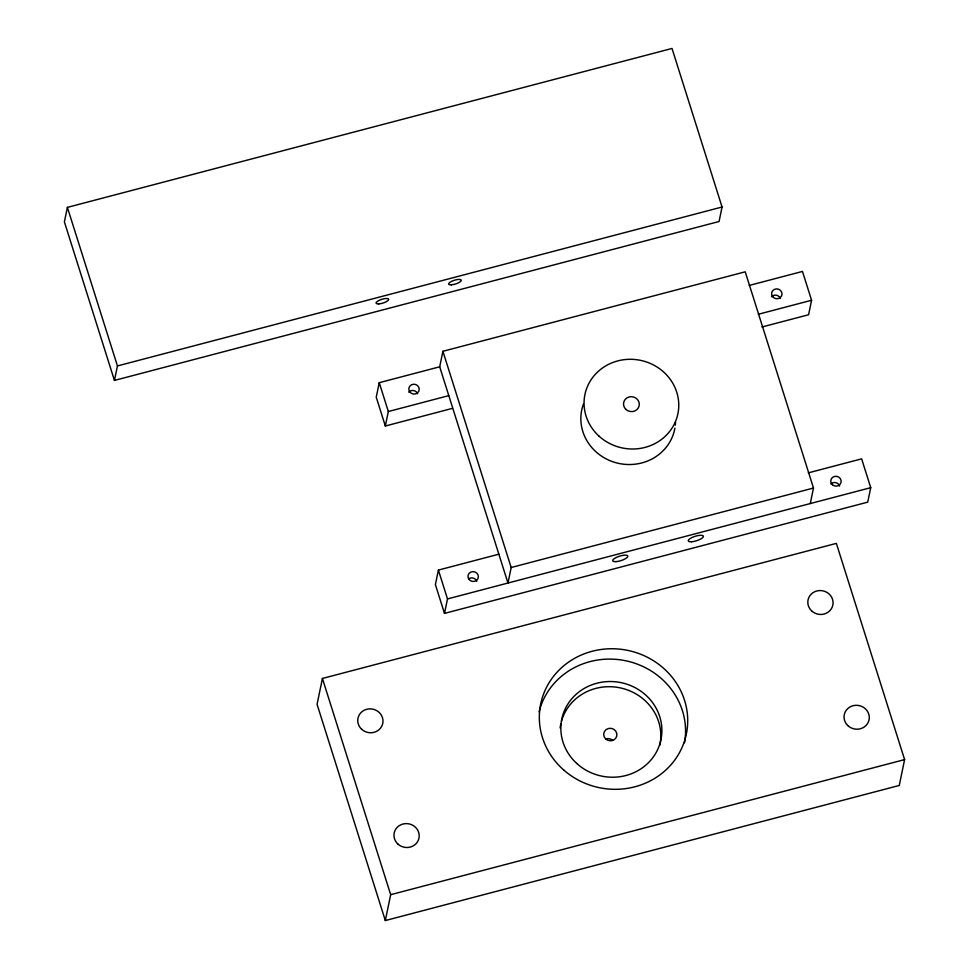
<?xml version="1.0" encoding="UTF-8"?>
<svg xmlns="http://www.w3.org/2000/svg" width="969" height="969" viewBox="0 0 969 969"><rect width="100%" height="100%" fill="white"/><g stroke="black" fill="none" stroke-linecap="round" stroke-linejoin="round"><path stroke-width="1.45" d="M67.394 207.378L64.39 221.865L114.439 380.429L719.071 221.501L722.062 207.015L672.014 48.45L67.394 207.378L117.443 365.943L114.439 380.429M810.266 503.565L813.488 488.049L745.222 271.817L442.918 351.287L439.696 366.803L379.242 382.694L376.238 397.169L385.335 426.009L452.475 408.361M322.423 678.457L317.069 704.318L385.323 920.55L899.256 785.459L904.61 759.599L836.356 543.379L322.423 678.457L390.677 894.69L385.323 920.55M385.335 426.009L388.339 411.522L379.242 382.694M498.853 554.195L438.4 570.087L435.396 584.573L444.492 613.401L867.727 502.148L870.731 487.673L861.635 458.846L808.364 472.848M444.492 613.401L447.496 598.927L438.4 570.087M442.918 351.287L511.172 567.519L507.962 583.023L439.696 366.803M749.207 285.443L802.477 271.441L811.574 300.269L808.582 314.755L761.876 327.025M117.443 365.943L722.062 207.015M388.339 411.522L448.804 395.631M758.315 314.271L811.574 300.269M511.172 567.519L813.488 488.049M447.496 598.927L870.731 487.673M390.677 894.69L904.61 759.599M674.909 428.116A47.469 44.744 11.7 0 1 616.587 462.891A47.469 44.744 11.7 0 1 583.386 404.17M675.526 422.266A47.469 44.744 11.7 0 1 675.32 425.209M606.255 738.838A6.65 6.262 11.7 0 1 612.699 740.413M539.115 711.84A74.359 70.095 11.7 0 1 626.022 660.822A74.359 70.095 11.7 0 1 684.514 742.799M830.869 483.943A5.22 4.918 11.7 0 1 839.651 486.099M771.506 296.768A5.22 4.918 11.7 0 1 780.396 298.416M408.736 392.118A5.22 4.918 11.7 0 1 417.627 393.777M468.948 578.638A5.22 4.918 11.7 0 1 476.796 581.23M560.118 727.949A50.63 47.723 11.7 0 1 560.821 723.831M561.487 721.166A50.63 47.723 11.7 0 1 621.88 688.244A50.63 47.723 11.7 0 1 659.792 745.258M598.963 436.098A47.469 44.744 11.7 0 0 677.513 415.447A47.469 44.744 11.7 0 0 617.762 360.904A47.469 44.744 11.7 0 0 598.963 436.098M625.998 409.475A7.909 7.461 11.7 0 0 639.092 406.035A7.909 7.461 11.7 0 0 629.135 396.939A7.909 7.461 11.7 0 0 625.998 409.475M691.587 541.768A7.909 2.338 -17.5 0 0 703.385 536.547A7.909 2.338 -17.5 0 0 692.52 537.286A7.909 2.338 -17.5 0 0 691.587 541.768M616.005 561.632A7.909 2.338 -17.5 0 0 627.815 556.412A7.909 2.338 -17.5 0 0 616.938 557.151A7.909 2.338 -17.5 0 0 616.005 561.632M409.766 391.912A5.22 4.918 11.7 0 0 418.753 391.331A5.22 4.918 11.7 0 0 413.545 384.233A5.22 4.918 11.7 0 0 409.766 391.912M468.887 579.256A5.22 4.918 11.7 0 0 477.874 578.784A5.22 4.918 11.7 0 0 472.775 571.637A5.22 4.918 11.7 0 0 468.887 579.256M772.535 296.55A5.22 4.918 11.7 0 0 781.523 295.981A5.22 4.918 11.7 0 0 776.326 288.883A5.22 4.918 11.7 0 0 772.535 296.55M832.383 484.718A5.22 4.918 11.7 0 0 841.019 482.441A5.22 4.918 11.7 0 0 834.454 476.445A5.22 4.918 11.7 0 0 832.383 484.718M563.91 770.173A74.359 70.095 11.7 0 0 686.1 735.205A74.359 70.095 11.7 0 0 590.545 651.713A74.359 70.095 11.7 0 0 563.91 770.173M847.73 725.502A12.658 11.931 11.7 0 0 868.866 720.633A12.658 11.931 11.7 0 0 853.41 705.626A12.658 11.931 11.7 0 0 847.73 725.502M811.634 610.882A12.658 11.931 11.7 0 0 832.686 605.722A12.658 11.931 11.7 0 0 817.012 590.92A12.658 11.931 11.7 0 0 811.634 610.882M397.932 844.072A12.658 11.931 11.7 0 0 418.874 838.573A12.658 11.931 11.7 0 0 402.947 824.025A12.658 11.931 11.7 0 0 397.932 844.072M361.716 729.33A12.658 11.931 11.7 0 0 382.658 723.831A12.658 11.931 11.7 0 0 366.73 709.284A12.658 11.931 11.7 0 0 361.716 729.33M576.761 763.451A50.63 47.723 11.7 0 0 660.543 741.43A50.63 47.723 11.7 0 0 596.819 683.242A50.63 47.723 11.7 0 0 576.761 763.451M605.758 739.02A6.65 6.262 11.7 0 0 616.756 736.125A6.65 6.262 11.7 0 0 608.399 728.494A6.65 6.262 11.7 0 0 605.758 739.02M451.397 284.838A6.65 1.962 -17.5 0 0 461.305 280.453A6.65 1.962 -17.5 0 0 452.172 281.071A6.65 1.962 -17.5 0 0 451.397 284.838M378.843 303.903A6.65 1.962 -17.5 0 0 388.751 299.518A6.65 1.962 -17.5 0 0 379.618 300.148A6.65 1.962 -17.5 0 0 378.843 303.903"/></g></svg>
